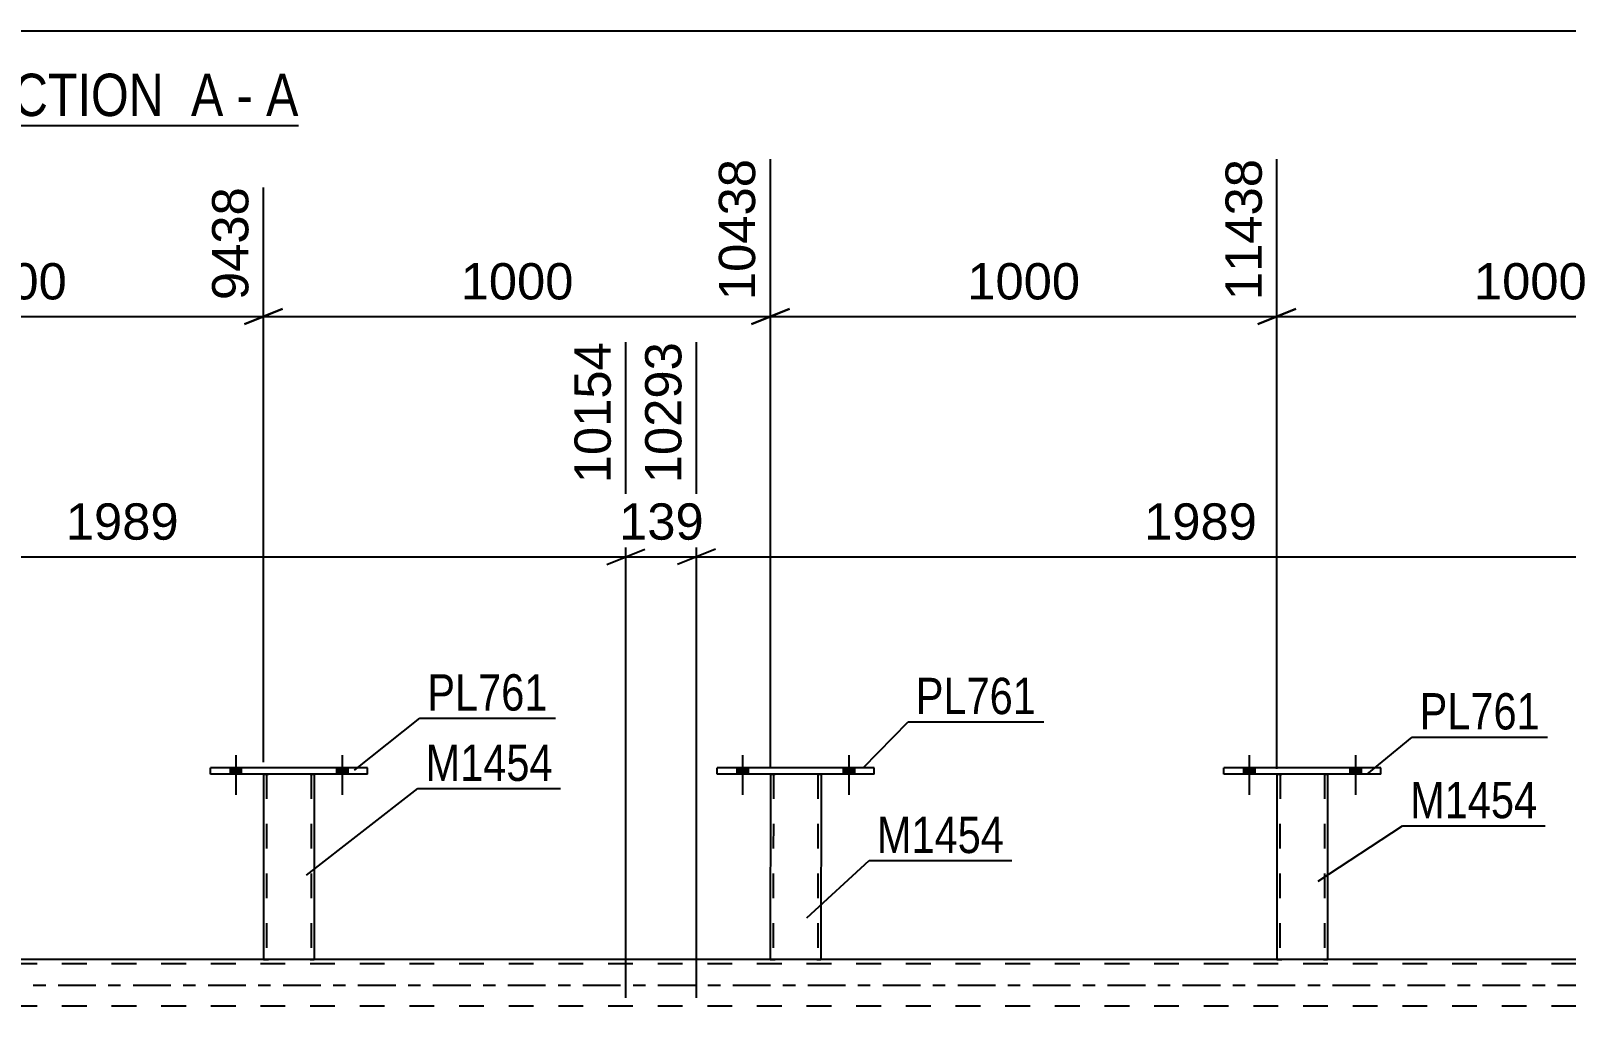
# Model space of a CAD drawing. Header units: millimetres. Extents: x 0 to 841, y 0 to 594.
# Drawn here: x 407.7 to 529, y 434.6 to 511.6 of the extents above; entities that cross this region are included whole.
import ezdxf

# ---------------------------------------------------------------- set-up
doc = ezdxf.new("R2010")
doc.units = ezdxf.units.MM
doc.linetypes.add('DXK_LINE_DOT2', pattern=[3.9198, 1.9599, -1.9599])
doc.linetypes.add('DXK_LINE_DOT3', pattern=[5.9187, 2.979, -0.9799, 0.9799, -0.9799])
doc.styles.add('Arial', font='ARIAL.TTF', dxfattribs={"height": 0.2})
doc.styles.add('Arial Narrow', font='ARIALN.TTF', dxfattribs={"height": 0.2})

# ---------------------------------------------------------------- blocks, each defined once
blk = doc.blocks.new('Unknown-318892525-12 - 6435')
at = {"color": 6, "linetype": 'Continuous'}
blk.add_line((401.21, 504.08), (428.85, 504.08), dxfattribs=at)
at = {"color": 0, "linetype": 'Continuous'}
for points in [[(419.32, 504.83), (419.32, 508.33), (401.21, 508.33), (401.21, 504.83)], [(422.92, 504.83), (422.92, 508.33), (420.37, 508.33), (420.37, 504.83)], [(425.25, 504.83), (425.25, 508.33), (423.97, 508.33), (423.97, 504.83)], [(428.85, 504.83), (428.85, 508.33), (426.3, 508.33), (426.3, 504.83)]]:
    blk.add_wipeout(points, dxfattribs=at)
at = {"color": 7, "linetype": 'Continuous', "style": 'Arial Narrow'}
for s, p in [('SECTION ', (401.21, 504.83)), ('A', (420.37, 504.83)), ('A', (426.3, 504.83)), ('-', (423.97, 504.83))]:
    blk.add_text(s, height=3.34, dxfattribs=at).set_placement(p)
blk = doc.blocks.new('Part-318892525-4902 - 4655')
at = {"color": 2, "linetype": 'Continuous'}
for p, q in [((461.91, 452.92), (461.91, 453.4)), ((474.31, 453.4), (461.91, 453.4)), ((474.31, 452.92), (461.91, 452.92)), ((474.31, 452.92), (474.31, 453.4))]:
    blk.add_line(p, q, dxfattribs=at)
blk = doc.blocks.new('Part-318892525-4887 - 4655')
at = {"color": 2, "linetype": 'Continuous'}
for p, q in [((426.1, 452.92), (426.1, 438.28)), ((430.1, 452.92), (430.1, 438.28)), ((426.13, 438.28), (426.1, 438.28)), ((426.24, 438.28), (426.13, 438.28)), ((426.39, 438.28), (426.24, 438.28)), ((429.8, 438.28), (426.39, 438.28)), ((429.96, 438.28), (429.8, 438.28)), ((430.06, 438.28), (429.96, 438.28)), ((430.1, 438.28), (430.06, 438.28))]:
    blk.add_line(p, q, dxfattribs=at)
at = {"color": 7, "linetype": 'DXK_LINE_DOT2'}
for p, q in [((426.1, 452.92), (426.1, 452.92)), ((426.1, 452.92), (426.1, 452.92)), ((426.1, 452.92), (426.1, 452.92)), ((426.14, 452.92), (426.1, 452.92)), ((426.1, 452.92), (426.14, 452.92)), ((426.24, 452.92), (426.14, 452.92)), ((426.14, 452.92), (426.24, 452.92)), ((426.4, 452.92), (426.24, 452.92)), ((426.24, 452.92), (426.4, 452.92)), ((426.34, 452.92), (426.34, 452.92)), ((426.34, 452.92), (426.34, 438.28)), ((426.36, 452.92), (426.34, 452.92)), ((426.34, 452.92), (426.36, 452.92)), ((426.41, 452.92), (426.36, 452.92)), ((426.36, 452.92), (426.41, 452.92)), ((429.81, 452.92), (426.4, 452.92)), ((429.81, 452.92), (426.4, 452.92)), ((429.71, 452.92), (426.41, 452.92)), ((426.41, 452.92), (426.49, 452.92)), ((429.79, 452.92), (426.49, 452.92)), ((429.79, 452.92), (429.71, 452.92)), ((429.84, 452.92), (429.79, 452.92)), ((429.79, 452.92), (429.84, 452.92)), ((429.81, 452.92), (429.96, 452.92)), ((429.96, 452.92), (429.81, 452.92)), ((429.86, 452.92), (429.84, 452.92)), ((429.84, 452.92), (429.86, 452.92)), ((429.86, 452.92), (429.86, 452.92)), ((429.86, 452.92), (429.86, 438.28)), ((429.96, 452.92), (430.07, 452.92)), ((430.07, 452.92), (429.96, 452.92)), ((430.07, 452.92), (430.1, 452.92)), ((430.1, 452.92), (430.07, 452.92)), ((430.1, 452.92), (430.1, 452.92)), ((430.1, 452.92), (430.1, 452.92)), ((430.1, 452.92), (430.1, 452.92)), ((426.1, 438.28), (426.13, 438.28)), ((426.13, 438.28), (426.24, 438.28)), ((426.24, 438.28), (426.39, 438.28)), ((426.36, 438.28), (426.34, 438.28)), ((426.34, 438.28), (426.36, 438.28)), ((426.41, 438.28), (426.36, 438.28)), ((426.36, 438.28), (426.39, 438.28)), ((429.8, 438.28), (426.39, 438.28)), ((426.39, 438.28), (426.41, 438.28)), ((429.71, 438.28), (426.41, 438.28)), ((426.41, 438.28), (426.49, 438.28)), ((429.79, 438.28), (426.49, 438.28)), ((429.79, 438.28), (429.71, 438.28)), ((429.84, 438.28), (429.79, 438.28)), ((429.79, 438.28), (429.84, 438.28)), ((429.8, 438.28), (429.96, 438.28)), ((429.86, 438.28), (429.84, 438.28)), ((429.84, 438.28), (429.86, 438.28)), ((429.96, 438.28), (430.06, 438.28)), ((430.06, 438.28), (430.1, 438.28))]:
    blk.add_line(p, q, dxfattribs=at)
blk = doc.blocks.new('Part-318892525-4892 - 4655')
at = {"color": 2, "linetype": 'Continuous'}
for p, q in [((421.9, 452.92), (421.9, 453.4)), ((434.3, 453.4), (421.9, 453.4)), ((434.3, 452.92), (421.9, 452.92)), ((434.3, 452.92), (434.3, 453.4))]:
    blk.add_line(p, q, dxfattribs=at)
blk = doc.blocks.new('Part-318892525-4897 - 4655')
at = {"color": 2, "linetype": 'Continuous'}
for p, q in [((466.11, 452.92), (466.1, 438.28)), ((470.11, 452.92), (470.1, 438.28)), ((466.14, 438.28), (466.1, 438.28)), ((466.24, 438.28), (466.14, 438.28)), ((466.4, 438.28), (466.24, 438.28)), ((469.81, 438.28), (466.4, 438.28)), ((469.96, 438.28), (469.81, 438.28)), ((470.07, 438.28), (469.96, 438.28)), ((470.1, 438.28), (470.07, 438.28))]:
    blk.add_line(p, q, dxfattribs=at)
at = {"color": 7, "linetype": 'DXK_LINE_DOT2'}
for p, q in [((466.11, 452.92), (466.11, 452.92)), ((466.11, 452.92), (466.11, 452.92)), ((466.11, 452.92), (466.11, 452.92)), ((466.14, 452.92), (466.11, 452.92)), ((466.11, 452.92), (466.14, 452.92)), ((466.25, 452.92), (466.14, 452.92)), ((466.14, 452.92), (466.25, 452.92)), ((466.4, 452.92), (466.25, 452.92)), ((466.25, 452.92), (466.4, 452.92)), ((466.35, 452.92), (466.34, 438.28)), ((466.35, 452.92), (466.35, 452.92)), ((466.37, 452.92), (466.35, 452.92)), ((466.35, 452.92), (466.37, 452.92)), ((466.42, 452.92), (466.37, 452.92)), ((466.37, 452.92), (466.42, 452.92)), ((469.81, 452.92), (466.4, 452.92)), ((469.81, 452.92), (466.4, 452.92)), ((469.72, 452.92), (466.42, 452.92)), ((466.42, 452.92), (466.5, 452.92)), ((469.8, 452.92), (466.5, 452.92)), ((469.8, 452.92), (469.72, 452.92)), ((469.85, 452.92), (469.8, 452.92)), ((469.8, 452.92), (469.85, 452.92)), ((469.81, 452.92), (469.97, 452.92)), ((469.97, 452.92), (469.81, 452.92)), ((469.87, 452.92), (469.85, 452.92)), ((469.85, 452.92), (469.87, 452.92)), ((469.87, 452.92), (469.86, 438.28)), ((469.87, 452.92), (469.87, 452.92)), ((469.97, 452.92), (470.07, 452.92)), ((470.07, 452.92), (469.97, 452.92)), ((470.07, 452.92), (470.11, 452.92)), ((470.11, 452.92), (470.07, 452.92)), ((470.11, 452.92), (470.11, 452.92)), ((470.11, 452.92), (470.11, 452.92)), ((470.11, 452.92), (470.11, 452.92)), ((466.1, 438.28), (466.14, 438.28)), ((466.14, 438.28), (466.24, 438.28)), ((466.24, 438.28), (466.4, 438.28)), ((466.36, 438.28), (466.34, 438.28)), ((466.34, 438.28), (466.36, 438.28)), ((466.41, 438.28), (466.36, 438.28)), ((466.36, 438.28), (466.4, 438.28)), ((469.81, 438.28), (466.4, 438.28)), ((466.4, 438.28), (466.41, 438.28)), ((469.71, 438.28), (466.41, 438.28)), ((466.41, 438.28), (466.49, 438.28)), ((469.79, 438.28), (466.49, 438.28)), ((469.79, 438.28), (469.71, 438.28)), ((469.84, 438.28), (469.79, 438.28)), ((469.79, 438.28), (469.84, 438.28)), ((469.81, 438.28), (469.96, 438.28)), ((469.86, 438.28), (469.84, 438.28)), ((469.84, 438.28), (469.86, 438.28)), ((469.96, 438.28), (470.07, 438.28)), ((470.07, 438.28), (470.1, 438.28))]:
    blk.add_line(p, q, dxfattribs=at)
blk = doc.blocks.new('Part-318892525-4907 - 4655')
at = {"color": 2, "linetype": 'Continuous'}
for p, q in [((506.11, 452.92), (506.1, 438.28)), ((510.11, 452.92), (510.1, 438.28)), ((506.14, 438.28), (506.1, 438.28)), ((506.24, 438.28), (506.14, 438.28)), ((506.4, 438.28), (506.24, 438.28)), ((509.81, 438.28), (506.4, 438.28)), ((509.96, 438.28), (509.81, 438.28)), ((510.07, 438.28), (509.96, 438.28)), ((510.1, 438.28), (510.07, 438.28))]:
    blk.add_line(p, q, dxfattribs=at)
at = {"color": 7, "linetype": 'DXK_LINE_DOT2'}
for p, q in [((506.11, 452.92), (506.11, 452.92)), ((506.11, 452.92), (506.11, 452.92)), ((506.11, 452.92), (506.11, 452.92)), ((506.14, 452.92), (506.11, 452.92)), ((506.11, 452.92), (506.14, 452.92)), ((506.25, 452.92), (506.14, 452.92)), ((506.14, 452.92), (506.25, 452.92)), ((506.4, 452.92), (506.25, 452.92)), ((506.25, 452.92), (506.4, 452.92)), ((506.35, 452.92), (506.34, 438.28)), ((506.35, 452.92), (506.35, 452.92)), ((506.37, 452.92), (506.35, 452.92)), ((506.35, 452.92), (506.37, 452.92)), ((506.42, 452.92), (506.37, 452.92)), ((506.37, 452.92), (506.42, 452.92)), ((509.81, 452.92), (506.4, 452.92)), ((509.81, 452.92), (506.4, 452.92)), ((509.72, 452.92), (506.42, 452.92)), ((506.42, 452.92), (506.5, 452.92)), ((509.8, 452.92), (506.5, 452.92)), ((509.8, 452.92), (509.72, 452.92)), ((509.85, 452.92), (509.8, 452.92)), ((509.8, 452.92), (509.85, 452.92)), ((509.81, 452.92), (509.97, 452.92)), ((509.97, 452.92), (509.81, 452.92)), ((509.87, 452.92), (509.85, 452.92)), ((509.85, 452.92), (509.87, 452.92)), ((509.87, 452.92), (509.86, 438.28)), ((509.87, 452.92), (509.87, 452.92)), ((509.97, 452.92), (510.07, 452.92)), ((510.07, 452.92), (509.97, 452.92)), ((510.07, 452.92), (510.11, 452.92)), ((510.11, 452.92), (510.07, 452.92)), ((510.11, 452.92), (510.11, 452.92)), ((510.11, 452.92), (510.11, 452.92)), ((510.11, 452.92), (510.11, 452.92)), ((506.1, 438.28), (506.14, 438.28)), ((506.14, 438.28), (506.24, 438.28)), ((506.24, 438.28), (506.4, 438.28)), ((506.36, 438.28), (506.34, 438.28)), ((506.34, 438.28), (506.36, 438.28)), ((506.41, 438.28), (506.36, 438.28)), ((506.36, 438.28), (506.4, 438.28)), ((509.81, 438.28), (506.4, 438.28)), ((506.4, 438.28), (506.41, 438.28)), ((509.71, 438.28), (506.41, 438.28)), ((506.41, 438.28), (506.49, 438.28)), ((509.79, 438.28), (506.49, 438.28)), ((509.79, 438.28), (509.71, 438.28)), ((509.84, 438.28), (509.79, 438.28)), ((509.79, 438.28), (509.84, 438.28)), ((509.81, 438.28), (509.96, 438.28)), ((509.86, 438.28), (509.84, 438.28)), ((509.84, 438.28), (509.86, 438.28)), ((509.96, 438.28), (510.07, 438.28)), ((510.07, 438.28), (510.1, 438.28))]:
    blk.add_line(p, q, dxfattribs=at)
blk = doc.blocks.new('Part-318892525-4998 - 4655')
at = {"color": 2, "linetype": 'Continuous'}
for p, q in [((501.91, 452.92), (501.91, 453.4)), ((514.31, 453.4), (501.91, 453.4)), ((514.31, 452.92), (501.91, 452.92)), ((514.31, 452.92), (514.31, 453.4))]:
    blk.add_line(p, q, dxfattribs=at)
blk = doc.blocks.new('Part-318892525-5029 - 4655')
at = {"color": 7, "linetype": 'DXK_LINE_DOT2'}
for p, q in [((768.84, 437.96), (84.35, 437.96)), ((430.1, 438.28), (426.1, 438.28)), ((470.1, 438.28), (466.1, 438.28)), ((510.1, 438.28), (506.1, 438.28)), ((768.84, 434.6), (84.35, 434.6))]:
    blk.add_line(p, q, dxfattribs=at)
at = {"color": 2, "linetype": 'Continuous'}
for p, q in [((426.1, 438.28), (390.1, 438.28)), ((466.1, 438.28), (430.1, 438.28)), ((506.1, 438.28), (470.1, 438.28)), ((546.1, 438.28), (510.1, 438.28))]:
    blk.add_line(p, q, dxfattribs=at)
at = {"color": 7, "linetype": 'DXK_LINE_DOT3'}
blk.add_line((84.35, 436.28), (778.64, 436.28), dxfattribs=at)
blk = doc.blocks.new('Bolt-318892525-5077 - 4655')
at = {"linetype": 'Continuous'}
for points in [[(423.46, 452.92), (424.34, 452.92), (424.34, 453.4), (423.46, 453.4)], [(431.86, 452.92), (432.74, 452.92), (432.74, 453.4), (431.86, 453.4)]]:
    blk.add_hatch(color=1, dxfattribs=at).paths.add_polyline_path(points)
at = {"color": 1, "linetype": 'Continuous'}
for p, q in [((423.9, 454.4), (423.9, 451.28)), ((432.3, 454.4), (432.3, 451.28)), ((423.46, 453.4), (423.46, 452.92)), ((424.34, 453.4), (424.34, 452.92)), ((431.86, 453.4), (431.86, 452.92)), ((432.74, 453.4), (432.74, 452.92))]:
    blk.add_line(p, q, dxfattribs=at)
blk = doc.blocks.new('Bolt-318892525-5078 - 4655')
at = {"linetype": 'Continuous'}
for points in [[(423.46, 452.92), (424.34, 452.92), (424.34, 453.4), (423.46, 453.4)], [(431.86, 452.92), (432.74, 452.92), (432.74, 453.4), (431.86, 453.4)]]:
    blk.add_hatch(color=1, dxfattribs=at).paths.add_polyline_path(points)
at = {"color": 1, "linetype": 'Continuous'}
for p, q in [((423.9, 454.4), (423.9, 451.28)), ((432.3, 454.4), (432.3, 451.28)), ((423.46, 453.4), (423.46, 452.92)), ((424.34, 453.4), (424.34, 452.92)), ((431.86, 453.4), (431.86, 452.92)), ((432.74, 453.4), (432.74, 452.92))]:
    blk.add_line(p, q, dxfattribs=at)
blk = doc.blocks.new('Bolt-318892525-5079 - 4655')
at = {"linetype": 'Continuous'}
for points in [[(463.47, 452.92), (464.35, 452.92), (464.35, 453.4), (463.47, 453.4)], [(471.87, 452.92), (472.75, 452.92), (472.75, 453.4), (471.87, 453.4)]]:
    blk.add_hatch(color=1, dxfattribs=at).paths.add_polyline_path(points)
at = {"color": 1, "linetype": 'Continuous'}
for p, q in [((463.91, 454.4), (463.91, 451.28)), ((472.31, 454.4), (472.31, 451.28)), ((463.47, 453.4), (463.47, 452.92)), ((464.35, 453.4), (464.35, 452.92)), ((471.87, 453.4), (471.87, 452.92)), ((472.75, 453.4), (472.75, 452.92))]:
    blk.add_line(p, q, dxfattribs=at)
blk = doc.blocks.new('Bolt-318892525-5080 - 4655')
at = {"linetype": 'Continuous'}
for points in [[(463.47, 452.92), (464.35, 452.92), (464.35, 453.4), (463.47, 453.4)], [(471.87, 452.92), (472.75, 452.92), (472.75, 453.4), (471.87, 453.4)]]:
    blk.add_hatch(color=1, dxfattribs=at).paths.add_polyline_path(points)
at = {"color": 1, "linetype": 'Continuous'}
for p, q in [((463.91, 454.4), (463.91, 451.28)), ((472.31, 454.4), (472.31, 451.28)), ((463.47, 453.4), (463.47, 452.92)), ((464.35, 453.4), (464.35, 452.92)), ((471.87, 453.4), (471.87, 452.92)), ((472.75, 453.4), (472.75, 452.92))]:
    blk.add_line(p, q, dxfattribs=at)
blk = doc.blocks.new('Bolt-318892525-5081 - 4655')
at = {"linetype": 'Continuous'}
for points in [[(503.47, 452.92), (504.35, 452.92), (504.35, 453.4), (503.47, 453.4)], [(511.87, 452.92), (512.75, 452.92), (512.75, 453.4), (511.87, 453.4)]]:
    blk.add_hatch(color=1, dxfattribs=at).paths.add_polyline_path(points)
at = {"color": 1, "linetype": 'Continuous'}
for p, q in [((503.91, 454.4), (503.91, 451.28)), ((512.31, 454.4), (512.31, 451.28)), ((503.47, 453.4), (503.47, 452.92)), ((504.35, 453.4), (504.35, 452.92)), ((511.87, 453.4), (511.87, 452.92)), ((512.75, 453.4), (512.75, 452.92))]:
    blk.add_line(p, q, dxfattribs=at)
blk = doc.blocks.new('Bolt-318892525-5146 - 4655')
at = {"linetype": 'Continuous'}
for points in [[(503.47, 452.92), (504.35, 452.92), (504.35, 453.4), (503.47, 453.4)], [(511.87, 452.92), (512.75, 452.92), (512.75, 453.4), (511.87, 453.4)]]:
    blk.add_hatch(color=1, dxfattribs=at).paths.add_polyline_path(points)
at = {"color": 1, "linetype": 'Continuous'}
for p, q in [((503.91, 454.4), (503.91, 451.28)), ((512.31, 454.4), (512.31, 451.28)), ((503.47, 453.4), (503.47, 452.92)), ((504.35, 453.4), (504.35, 452.92)), ((511.87, 453.4), (511.87, 452.92)), ((512.75, 453.4), (512.75, 452.92))]:
    blk.add_line(p, q, dxfattribs=at)
blk = doc.blocks.new('StraightDimension-318892525-5389 - 4655')
at = {"color": 7, "linetype": 'Continuous'}
for p, q in [((454.71, 435.28), (454.71, 486.98)), ((375.15, 435.28), (375.15, 484.75)), ((376.65, 470.66), (373.65, 469.46)), ((453.21, 469.46), (456.21, 470.66)), ((375.15, 470.06), (454.71, 470.06))]:
    blk.add_line(p, q, dxfattribs=at)
at = {"color": 0}
blk.add_wipeout([(419.98, 470.81), (419.98, 475.01), (409.89, 475.01), (409.89, 470.81)], dxfattribs=at)
at = {"color": 3, "style": 'Arial'}
blk.add_text('1989', height=2.865, dxfattribs=at).set_placement((410.49, 471.41))
at = {"color": 0, "linetype": 'Continuous'}
blk.add_wipeout([(454.11, 487.58), (449.91, 487.58), (449.91, 475.26), (454.11, 475.26)], dxfattribs=at)
at = {"color": 3, "linetype": 'Continuous', "style": 'Arial'}
blk.add_text('10154', height=2.865, rotation=90.0002, dxfattribs=at).set_placement((453.51, 475.86))
blk = doc.blocks.new('StraightDimension-318892525-5353 - 4655')
at = {"color": 7, "linetype": 'Continuous'}
for p, q in [((460.29, 435.28), (460.29, 486.98)), ((539.85, 435.28), (539.85, 486.98)), ((461.79, 470.66), (458.79, 469.46)), ((538.35, 469.46), (541.35, 470.66)), ((460.29, 470.06), (539.85, 470.06))]:
    blk.add_line(p, q, dxfattribs=at)
at = {"color": 0}
blk.add_wipeout([(505.11, 470.81), (505.11, 475.01), (495.02, 475.01), (495.02, 470.81)], dxfattribs=at)
at = {"color": 3, "style": 'Arial'}
blk.add_text('1989', height=2.865, dxfattribs=at).set_placement((495.62, 471.41))
at = {"color": 0, "linetype": 'Continuous'}
blk.add_wipeout([(539.25, 487.58), (535.05, 487.58), (535.05, 475.26), (539.25, 475.26)], dxfattribs=at)
at = {"color": 3, "linetype": 'Continuous', "style": 'Arial'}
blk.add_text('12282', height=2.865, rotation=90.0002, dxfattribs=at).set_placement((538.65, 475.86))
blk = doc.blocks.new('StraightDimension-318892525-5371 - 4655')
at = {"color": 7, "linetype": 'Continuous'}
for p, q in [((454.71, 435.28), (454.71, 486.98)), ((460.29, 435.28), (460.29, 486.98)), ((453.21, 469.46), (456.21, 470.66)), ((461.79, 470.66), (458.79, 469.46)), ((454.71, 470.06), (460.29, 470.06))]:
    blk.add_line(p, q, dxfattribs=at)
at = {"color": 0}
blk.add_wipeout([(461.44, 470.81), (461.44, 475.01), (453.57, 475.01), (453.57, 470.81)], dxfattribs=at)
at = {"color": 3, "style": 'Arial'}
blk.add_text('139', height=2.865, dxfattribs=at).set_placement((454.17, 471.41))
at = {"color": 0, "linetype": 'Continuous'}
blk.add_wipeout([(459.69, 487.58), (455.49, 487.58), (455.49, 475.26), (459.69, 475.26)], dxfattribs=at)
at = {"color": 3, "linetype": 'Continuous', "style": 'Arial'}
blk.add_text('10293', height=2.865, rotation=90.0002, dxfattribs=at).set_placement((459.09, 475.86))
blk = doc.blocks.new('StraightDimension-318892525-5565 - 4655')
at = {"color": 7, "linetype": 'Continuous'}
for p, q in [((386.11, 453.86), (386.11, 499.2)), ((426.1, 453.86), (426.1, 499.2)), ((387.61, 489.61), (384.61, 488.41)), ((386.11, 489.01), (426.1, 489.01)), ((424.6, 488.41), (427.6, 489.61))]:
    blk.add_line(p, q, dxfattribs=at)
at = {"color": 0}
blk.add_wipeout([(411.15, 489.76), (411.15, 493.96), (401.06, 493.96), (401.06, 489.76)], dxfattribs=at)
at = {"color": 3, "style": 'Arial'}
blk.add_text('1000', height=2.865, dxfattribs=at).set_placement((401.66, 490.36))
at = {"color": 0, "linetype": 'Continuous'}
blk.add_wipeout([(425.5, 499.8), (421.3, 499.8), (421.3, 489.71), (425.5, 489.71)], dxfattribs=at)
at = {"color": 3, "linetype": 'Continuous', "style": 'Arial'}
blk.add_text('9438', height=2.865, rotation=90.0002, dxfattribs=at).set_placement((424.9, 490.31))
blk = doc.blocks.new('StraightDimension-318892525-5573 - 4655')
at = {"color": 7, "linetype": 'Continuous'}
for p, q in [((466.11, 453.35), (466.11, 501.43)), ((426.1, 453.86), (426.1, 499.2)), ((427.6, 489.61), (424.6, 488.41)), ((426.1, 489.01), (466.11, 489.01)), ((464.61, 488.41), (467.61, 489.61))]:
    blk.add_line(p, q, dxfattribs=at)
at = {"color": 0}
blk.add_wipeout([(451.15, 489.76), (451.15, 493.96), (441.06, 493.96), (441.06, 489.76)], dxfattribs=at)
at = {"color": 3, "style": 'Arial'}
blk.add_text('1000', height=2.865, dxfattribs=at).set_placement((441.66, 490.36))
at = {"color": 0, "linetype": 'Continuous'}
blk.add_wipeout([(465.51, 502.03), (461.31, 502.03), (461.31, 489.71), (465.51, 489.71)], dxfattribs=at)
at = {"color": 3, "linetype": 'Continuous', "style": 'Arial'}
blk.add_text('10438', height=2.865, rotation=90.0002, dxfattribs=at).set_placement((464.91, 490.31))
blk = doc.blocks.new('StraightDimension-318892525-5581 - 4655')
at = {"color": 7, "linetype": 'Continuous'}
for p, q in [((466.11, 453.35), (466.11, 501.43)), ((506.11, 453.34), (506.11, 501.43)), ((467.61, 489.61), (464.61, 488.41)), ((466.11, 489.01), (506.11, 489.01)), ((504.61, 488.41), (507.61, 489.61))]:
    blk.add_line(p, q, dxfattribs=at)
at = {"color": 0}
blk.add_wipeout([(491.15, 489.76), (491.15, 493.96), (481.06, 493.96), (481.06, 489.76)], dxfattribs=at)
at = {"color": 3, "style": 'Arial'}
blk.add_text('1000', height=2.865, dxfattribs=at).set_placement((481.66, 490.36))
at = {"color": 0, "linetype": 'Continuous'}
blk.add_wipeout([(505.51, 502.03), (501.31, 502.03), (501.31, 489.71), (505.51, 489.71)], dxfattribs=at)
at = {"color": 3, "linetype": 'Continuous', "style": 'Arial'}
blk.add_text('11438', height=2.865, rotation=90.0002, dxfattribs=at).set_placement((504.91, 490.31))
blk = doc.blocks.new('StraightDimension-318892525-5589 - 4655')
at = {"color": 7, "linetype": 'Continuous'}
for p, q in [((506.11, 453.34), (506.11, 501.43)), ((546.1, 452.63), (546.1, 501.43)), ((507.61, 489.61), (504.61, 488.41)), ((506.11, 489.01), (546.1, 489.01)), ((544.6, 488.41), (547.6, 489.61))]:
    blk.add_line(p, q, dxfattribs=at)
at = {"color": 0}
blk.add_wipeout([(531.15, 489.76), (531.15, 493.96), (521.06, 493.96), (521.06, 489.76)], dxfattribs=at)
at = {"color": 3, "style": 'Arial'}
blk.add_text('1000', height=2.865, dxfattribs=at).set_placement((521.66, 490.36))
at = {"color": 0, "linetype": 'Continuous'}
blk.add_wipeout([(545.5, 502.03), (541.3, 502.03), (541.3, 489.71), (545.5, 489.71)], dxfattribs=at)
at = {"color": 3, "linetype": 'Continuous', "style": 'Arial'}
blk.add_text('12438', height=2.865, rotation=90.0002, dxfattribs=at).set_placement((544.9, 490.31))
blk = doc.blocks.new('StraightDimension-318892525-6740 - 6435')
at = {"color": 7, "linetype": 'Continuous'}
blk.add_line((59.44, 511.56), (769.48, 511.56), dxfattribs=at)
blk = doc.blocks.new('Mark-318892525-4888 - 4655')
at = {"color": 0}
blk.add_wipeout([(448.54, 457.93), (448.54, 460.93), (439.03, 460.93), (439.03, 457.93)], dxfattribs=at)
blk.add_wipeout([(448.54, 457.93), (448.54, 460.93), (439.03, 460.93), (439.03, 457.93)], dxfattribs=at)
at = {"color": 30, "linetype": 'Continuous'}
for p, q in [((433.29, 453.22), (438.43, 457.33)), ((438.43, 457.33), (449.14, 457.33))]:
    blk.add_line(p, q, dxfattribs=at)
at = {"color": 3, "style": 'Arial Narrow'}
blk.add_text('PL761', height=2.863, dxfattribs=at).set_placement((439.03, 457.93))
blk = doc.blocks.new('Mark-318892525-4883 - 4655')
at = {"color": 0}
blk.add_wipeout([(448.95, 452.38), (448.95, 455.38), (438.89, 455.38), (438.89, 452.38)], dxfattribs=at)
blk.add_wipeout([(448.95, 452.38), (448.95, 455.38), (438.89, 455.38), (438.89, 452.38)], dxfattribs=at)
at = {"color": 30, "linetype": 'Continuous'}
for p, q in [((429.49, 444.94), (438.29, 451.78)), ((438.29, 451.78), (449.55, 451.78))]:
    blk.add_line(p, q, dxfattribs=at)
at = {"color": 3, "style": 'Arial Narrow'}
blk.add_text('M1454', height=2.863, dxfattribs=at).set_placement((438.89, 452.38))
blk = doc.blocks.new('Mark-318892525-4893 - 4655')
at = {"color": 0}
blk.add_wipeout([(484.57, 446.69), (484.57, 449.69), (474.52, 449.69), (474.52, 446.69)], dxfattribs=at)
blk.add_wipeout([(484.57, 446.69), (484.57, 449.69), (474.52, 449.69), (474.52, 446.69)], dxfattribs=at)
at = {"color": 30, "linetype": 'Continuous'}
for p, q in [((469, 441.58), (473.92, 446.09)), ((473.92, 446.09), (485.17, 446.09))]:
    blk.add_line(p, q, dxfattribs=at)
at = {"color": 3, "style": 'Arial Narrow'}
blk.add_text('M1454', height=2.863, dxfattribs=at).set_placement((474.52, 446.69))
blk = doc.blocks.new('Mark-318892525-4898 - 4655')
at = {"color": 0}
blk.add_wipeout([(487.09, 457.65), (487.09, 460.65), (477.59, 460.65), (477.59, 457.65)], dxfattribs=at)
blk.add_wipeout([(487.09, 457.65), (487.09, 460.65), (477.59, 460.65), (477.59, 457.65)], dxfattribs=at)
at = {"color": 30, "linetype": 'Continuous'}
for p, q in [((473.45, 453.4), (476.99, 457.05)), ((476.99, 457.05), (487.69, 457.05))]:
    blk.add_line(p, q, dxfattribs=at)
at = {"color": 3, "style": 'Arial Narrow'}
blk.add_text('PL761', height=2.863, dxfattribs=at).set_placement((477.59, 457.65))
blk = doc.blocks.new('Mark-318892525-4903 - 4655')
at = {"color": 0}
blk.add_wipeout([(526.67, 449.44), (526.67, 452.44), (516.62, 452.44), (516.62, 449.44)], dxfattribs=at)
blk.add_wipeout([(526.67, 449.44), (526.67, 452.44), (516.62, 452.44), (516.62, 449.44)], dxfattribs=at)
at = {"color": 30, "linetype": 'Continuous'}
for p, q in [((509.37, 444.48), (516.02, 448.84)), ((516.02, 448.84), (527.27, 448.84))]:
    blk.add_line(p, q, dxfattribs=at)
at = {"color": 3, "style": 'Arial Narrow'}
blk.add_text('M1454', height=2.863, dxfattribs=at).set_placement((516.62, 449.44))
blk = doc.blocks.new('Mark-318892525-4994 - 4655')
at = {"color": 0}
blk.add_wipeout([(526.87, 456.44), (526.87, 459.44), (517.37, 459.44), (517.37, 456.44)], dxfattribs=at)
blk.add_wipeout([(526.87, 456.44), (526.87, 459.44), (517.37, 459.44), (517.37, 456.44)], dxfattribs=at)
at = {"color": 30, "linetype": 'Continuous'}
for p, q in [((513.23, 452.92), (516.77, 455.84)), ((516.77, 455.84), (527.47, 455.84))]:
    blk.add_line(p, q, dxfattribs=at)
at = {"color": 3, "style": 'Arial Narrow'}
blk.add_text('PL761', height=2.863, dxfattribs=at).set_placement((517.37, 456.44))

msp = doc.modelspace()

# ---------------------------------------------------------------- block references
for name in ['StraightDimension-318892525-6740 - 6435', 'Unknown-318892525-12 - 6435', 'Bolt-318892525-5077 - 4655', 'Bolt-318892525-5078 - 4655', 'Bolt-318892525-5079 - 4655', 'Bolt-318892525-5080 - 4655', 'Bolt-318892525-5081 - 4655', 'Bolt-318892525-5146 - 4655', 'Part-318892525-4892 - 4655', 'Part-318892525-4887 - 4655', 'Part-318892525-4902 - 4655', 'Part-318892525-4897 - 4655', 'Part-318892525-4998 - 4655', 'Part-318892525-4907 - 4655', 'Part-318892525-5029 - 4655']:
    msp.add_blockref(name, (0, 0))

# ---------------------------------------------------------------- next in the draw order: block references
for name in ['StraightDimension-318892525-5389 - 4655', 'StraightDimension-318892525-5353 - 4655']:
    msp.add_blockref(name, (0, 0))

# ---------------------------------------------------------------- next in the draw order: block references
for name in ['StraightDimension-318892525-5565 - 4655', 'StraightDimension-318892525-5371 - 4655', 'Mark-318892525-4893 - 4655']:
    msp.add_blockref(name, (0, 0))

# ---------------------------------------------------------------- next in the draw order: block references
msp.add_blockref('StraightDimension-318892525-5573 - 4655', (0, 0))

# ---------------------------------------------------------------- next in the draw order: block references
for name in ['StraightDimension-318892525-5581 - 4655', 'Mark-318892525-4888 - 4655']:
    msp.add_blockref(name, (0, 0))

# ---------------------------------------------------------------- next in the draw order: block references
for name in ['StraightDimension-318892525-5589 - 4655', 'Mark-318892525-4898 - 4655', 'Mark-318892525-4883 - 4655']:
    msp.add_blockref(name, (0, 0))

# ---------------------------------------------------------------- next in the draw order: block references
msp.add_blockref('Mark-318892525-4903 - 4655', (0, 0))

# ---------------------------------------------------------------- next in the draw order: block references
msp.add_blockref('Mark-318892525-4994 - 4655', (0, 0))

doc.saveas('drawing.dxf')
